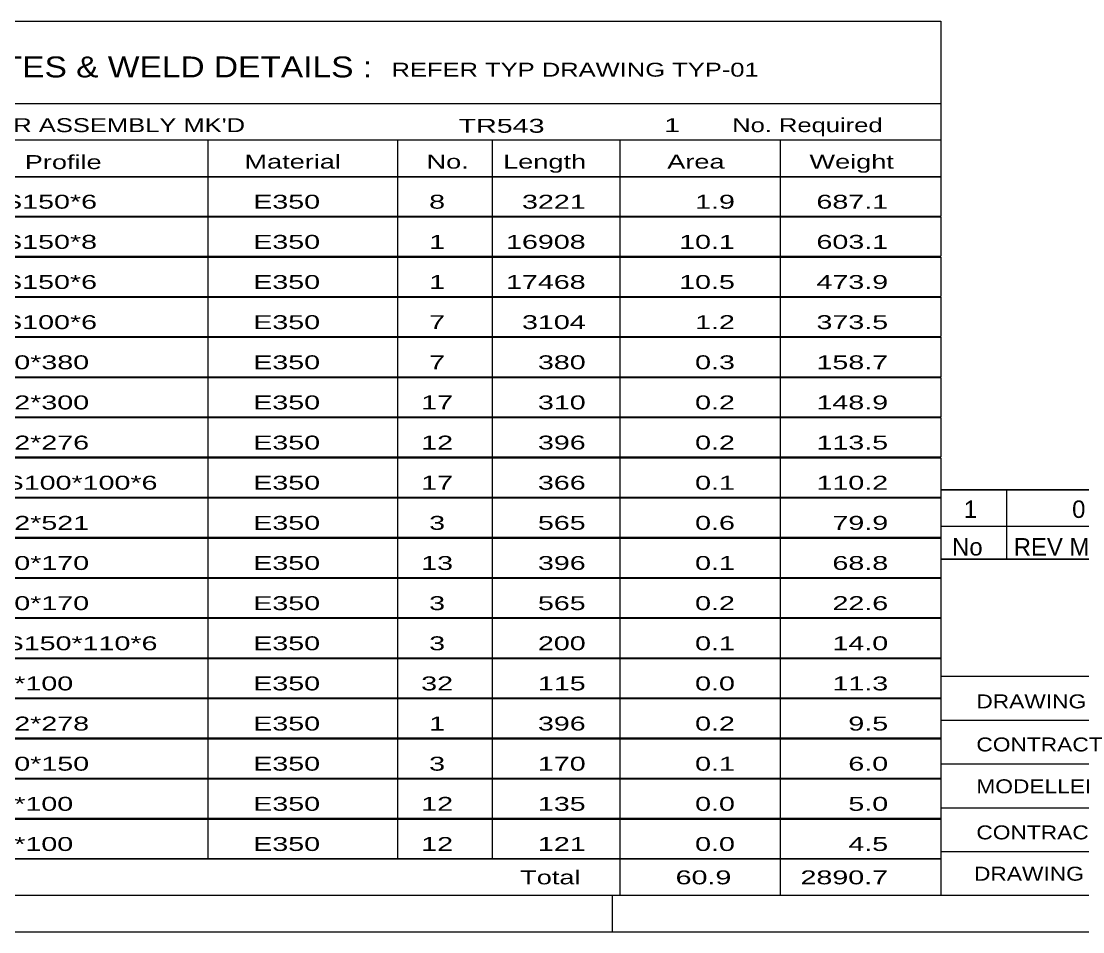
# Model space of a CAD drawing. Header units: millimetres. Extents: x -65 to 776, y -395 to 199.
# Drawn here: x 485.2 to 630.7, y -394.6 to -269.8 of the extents above; entities that cross this region are included whole.
import ezdxf

# ---------------------------------------------------------------- set-up
doc = ezdxf.new("R2010")
doc.units = ezdxf.units.MM
doc.styles.add('Arial Narrow', font='ARIALN.TTF', dxfattribs={"height": 0.2})

# ---------------------------------------------------------------- blocks, each defined once
blk = doc.blocks.new('Unknown-318465366-1115')
at = {"color": 5, "linetype": 'Continuous'}
for p, q in [((-59.72, -389.56), (771.28, -389.56)), ((566.28, -394.56), (566.28, -389.56)), ((-64.72, -394.56), (776.28, -394.56))]:
    blk.add_line(p, q, dxfattribs=at)
blk = doc.blocks.new('Unknown-318465366-14519')
at = {"color": 7, "linetype": 'Continuous'}
for p, q in [((611.28, -343.51), (611.28, -389.56)), ((611.28, -343.51), (771.28, -343.51)), ((611.28, -359.56), (771.28, -359.56)), ((611.28, -365.56), (771.28, -365.56)), ((611.28, -371.56), (771.28, -371.56)), ((611.28, -377.56), (771.28, -377.56)), ((611.28, -383.56), (753.28, -383.56)), ((611.28, -389.56), (771.28, -389.56))]:
    blk.add_line(p, q, dxfattribs=at)
at = {"color": 7, "style": 'Arial Narrow', "width": 1.425378}
for s, height, p in [('DRAWING TITLE', 1.9089, (616.16, -363.95)), ('CONTRACT', 1.909, (616.16, -369.85)), ('MODELLED BY', 1.9089, (616.16, -375.58)), ('CONTRACT NO', 1.9089, (616.16, -381.9)), ('DRAWING No', 1.909, (615.84, -387.56))]:
    blk.add_text(s, height=height, dxfattribs=at).set_placement(p)
blk = doc.blocks.new('Unknown-318465366-14520')
at = {"color": 7, "linetype": 'Continuous'}
for p, q in [((451.28, -269.81), (611.28, -269.81)), ((611.28, -269.81), (611.28, -281.06)), ((451.28, -281.06), (611.28, -281.06)), ((611.28, -281.06), (611.28, -286.06)), ((451.28, -286.06), (611.28, -286.06)), ((510.78, -286.06), (510.78, -291.06)), ((536.78, -286.06), (536.78, -291.06)), ((549.78, -286.06), (549.78, -291.06)), ((567.28, -286.06), (567.28, -291.06)), ((589.28, -286.06), (589.28, -291.06)), ((611.28, -286.06), (611.28, -291.06)), ((451.28, -291.06), (611.28, -291.06)), ((510.78, -291.06), (510.78, -296.56)), ((536.78, -291.06), (536.78, -296.56)), ((549.78, -291.06), (549.78, -296.56)), ((567.28, -291.06), (567.28, -296.56)), ((589.28, -291.06), (589.28, -296.56)), ((451.28, -291.11), (611.28, -291.11)), ((611.28, -291.11), (611.28, -296.51)), ((451.28, -296.51), (611.28, -296.51)), ((451.28, -296.61), (611.28, -296.61)), ((510.78, -296.56), (510.78, -302.06)), ((536.78, -296.56), (536.78, -302.06)), ((549.78, -296.56), (549.78, -302.06)), ((567.28, -296.56), (567.28, -302.06)), ((589.28, -296.56), (589.28, -302.06)), ((611.28, -296.61), (611.28, -302.01)), ((451.28, -302.01), (611.28, -302.01)), ((451.28, -302.11), (611.28, -302.11)), ((510.78, -302.06), (510.78, -307.56)), ((536.78, -302.06), (536.78, -307.56)), ((549.78, -302.06), (549.78, -307.56)), ((567.28, -302.06), (567.28, -307.56)), ((589.28, -302.06), (589.28, -307.56)), ((611.28, -302.11), (611.28, -307.51)), ((451.28, -307.51), (611.28, -307.51)), ((451.28, -307.61), (611.28, -307.61)), ((510.78, -307.56), (510.78, -313.06)), ((536.78, -307.56), (536.78, -313.06)), ((549.78, -307.56), (549.78, -313.06)), ((567.28, -307.56), (567.28, -313.06)), ((589.28, -307.56), (589.28, -313.06)), ((611.28, -307.61), (611.28, -313.01)), ((451.28, -313.01), (611.28, -313.01)), ((451.28, -313.11), (611.28, -313.11)), ((510.78, -313.06), (510.78, -318.56)), ((536.78, -313.06), (536.78, -318.56)), ((549.78, -313.06), (549.78, -318.56)), ((567.28, -313.06), (567.28, -318.56)), ((589.28, -313.06), (589.28, -318.56)), ((611.28, -313.11), (611.28, -318.51)), ((451.28, -318.51), (611.28, -318.51)), ((451.28, -318.61), (611.28, -318.61)), ((510.78, -318.56), (510.78, -324.06)), ((536.78, -318.56), (536.78, -324.06)), ((549.78, -318.56), (549.78, -324.06)), ((567.28, -318.56), (567.28, -324.06)), ((589.28, -318.56), (589.28, -324.06)), ((611.28, -318.61), (611.28, -324.01)), ((451.28, -324.01), (611.28, -324.01)), ((451.28, -324.11), (611.28, -324.11)), ((510.78, -324.06), (510.78, -329.56)), ((536.78, -324.06), (536.78, -329.56)), ((549.78, -324.06), (549.78, -329.56)), ((567.28, -324.06), (567.28, -329.56)), ((589.28, -324.06), (589.28, -329.56)), ((611.28, -324.11), (611.28, -329.51)), ((451.28, -329.51), (611.28, -329.51)), ((451.28, -329.61), (611.28, -329.61)), ((510.78, -329.56), (510.78, -335.06)), ((536.78, -329.56), (536.78, -335.06)), ((549.78, -329.56), (549.78, -335.06)), ((567.28, -329.56), (567.28, -335.06)), ((589.28, -329.56), (589.28, -335.06)), ((611.28, -329.61), (611.28, -335.01)), ((451.28, -335.01), (611.28, -335.01)), ((451.28, -335.11), (611.28, -335.11)), ((510.78, -335.06), (510.78, -340.56)), ((536.78, -335.06), (536.78, -340.56)), ((549.78, -335.06), (549.78, -340.56)), ((567.28, -335.06), (567.28, -340.56)), ((589.28, -335.06), (589.28, -340.56)), ((611.28, -335.11), (611.28, -340.51)), ((451.28, -340.51), (611.28, -340.51)), ((451.28, -340.61), (611.28, -340.61)), ((510.78, -340.56), (510.78, -346.06)), ((536.78, -340.56), (536.78, -346.06)), ((549.78, -340.56), (549.78, -346.06)), ((567.28, -340.56), (567.28, -346.06)), ((589.28, -340.56), (589.28, -346.06)), ((611.28, -340.61), (611.28, -346.01)), ((451.28, -346.01), (611.28, -346.01)), ((451.28, -346.11), (611.28, -346.11)), ((510.78, -346.06), (510.78, -351.56)), ((536.78, -346.06), (536.78, -351.56)), ((549.78, -346.06), (549.78, -351.56)), ((567.28, -346.06), (567.28, -351.56)), ((589.28, -346.06), (589.28, -351.56)), ((611.28, -346.11), (611.28, -351.51)), ((451.28, -351.51), (611.28, -351.51)), ((451.28, -351.61), (611.28, -351.61)), ((510.78, -351.56), (510.78, -357.06)), ((536.78, -351.56), (536.78, -357.06)), ((549.78, -351.56), (549.78, -357.06)), ((567.28, -351.56), (567.28, -357.06)), ((589.28, -351.56), (589.28, -357.06)), ((611.28, -351.61), (611.28, -357.01)), ((451.28, -357.01), (611.28, -357.01)), ((451.28, -357.11), (611.28, -357.11)), ((510.78, -357.06), (510.78, -362.56)), ((536.78, -357.06), (536.78, -362.56)), ((549.78, -357.06), (549.78, -362.56)), ((567.28, -357.06), (567.28, -362.56)), ((589.28, -357.06), (589.28, -362.56)), ((611.28, -357.11), (611.28, -362.51)), ((451.28, -362.51), (611.28, -362.51)), ((451.28, -362.61), (611.28, -362.61)), ((510.78, -362.56), (510.78, -368.06)), ((536.78, -362.56), (536.78, -368.06)), ((549.78, -362.56), (549.78, -368.06)), ((567.28, -362.56), (567.28, -368.06)), ((589.28, -362.56), (589.28, -368.06)), ((611.28, -362.61), (611.28, -368.01)), ((451.28, -368.01), (611.28, -368.01)), ((451.28, -368.11), (611.28, -368.11)), ((510.78, -368.06), (510.78, -373.56)), ((536.78, -368.06), (536.78, -373.56)), ((549.78, -368.06), (549.78, -373.56)), ((567.28, -368.06), (567.28, -373.56)), ((589.28, -368.06), (589.28, -373.56)), ((611.28, -368.11), (611.28, -373.51)), ((451.28, -373.51), (611.28, -373.51)), ((451.28, -373.61), (611.28, -373.61)), ((510.78, -373.56), (510.78, -379.06)), ((536.78, -373.56), (536.78, -379.06)), ((549.78, -373.56), (549.78, -379.06)), ((567.28, -373.56), (567.28, -379.06)), ((589.28, -373.56), (589.28, -379.06)), ((611.28, -373.61), (611.28, -379.01)), ((451.28, -379.01), (611.28, -379.01)), ((451.28, -379.11), (611.28, -379.11)), ((510.78, -379.06), (510.78, -384.56)), ((536.78, -379.06), (536.78, -384.56)), ((549.78, -379.06), (549.78, -384.56)), ((567.28, -379.06), (567.28, -384.56)), ((589.28, -379.06), (589.28, -384.56)), ((611.28, -379.11), (611.28, -384.51)), ((451.28, -384.51), (611.28, -384.51)), ((451.28, -384.56), (611.28, -384.56)), ((567.28, -384.56), (567.28, -389.56)), ((589.28, -384.56), (589.28, -389.56)), ((611.28, -384.56), (611.28, -389.56)), ((451.28, -389.56), (611.28, -389.56))]:
    blk.add_line(p, q, dxfattribs=at)
at = {"color": 7, "style": 'Arial Narrow'}
for s, height, width, p in [('GENERAL NOTES & WELD DETAILS :', 2.8633, 1.4, (452.44, -277.5)), ('REFER TYP DRAWING TYP-01', 1.9089, 1.6, (535.98, -277.4)), ("MATERIAL LIST FOR ASSEMBLY MK'D", 1.9089, 1.6, (452.44, -285)), ('TR543', 1.909, 1.794707, (545.18, -285.09)), ('1', 1.91, 1.794707, (573.36, -285)), ('No. Required', 1.9089, 1.6, (582.69, -285)), ('Profile', 1.909, 1.7, (485.7, -290.06)), ('Material', 1.909, 1.7, (515.82, -290)), ('No.', 1.909, 1.7, (540.78, -290)), ('Length', 1.909, 1.7, (551.28, -290)), ('Area', 1.909, 1.7, (573.78, -290)), ('Weight', 1.909, 1.7, (593.28, -290))]:
    blk.add_text(s, height=height, dxfattribs=dict(at, width=width)).set_placement(p)
at = {"color": 7, "linetype": 'Continuous', "style": 'Arial Narrow'}
for s, height, width, p in [('SHS150*6', 1.909, 1.794707, (477.28, -295.49)), ('E350', 1.909, 1.794707, (517.02, -295.49)), ('8', 1.91, 1.794707, (541.14, -295.49)), ('3221', 1.909, 1.794707, (553.87, -295.49)), ('1.9', 1.909, 1.794707, (577.6, -295.49)), ('687.1', 1.909, 1.794707, (594.24, -295.49)), ('SHS150*8', 1.909, 1.794707, (477.28, -300.99)), ('E350', 1.909, 1.794707, (517.02, -300.99)), ('1', 1.91, 1.794707, (541.14, -300.99)), ('16908', 1.909, 1.794707, (551.68, -300.99)), ('10.1', 1.909, 1.794707, (575.41, -300.99)), ('603.1', 1.909, 1.794707, (594.24, -300.99)), ('SHS150*6', 1.909, 1.794707, (477.28, -306.49)), ('E350', 1.909, 1.794707, (517.02, -306.49)), ('1', 1.91, 1.794707, (541.14, -306.49)), ('17468', 1.909, 1.794707, (551.68, -306.49)), ('10.5', 1.909, 1.794707, (575.41, -306.49)), ('473.9', 1.909, 1.794707, (594.24, -306.49)), ('SHS100*6', 1.909, 1.794707, (477.28, -311.99)), ('E350', 1.909, 1.794707, (517.02, -311.99)), ('7', 1.91, 1.794707, (541.14, -311.99)), ('3104', 1.909, 1.794707, (553.87, -311.99)), ('1.2', 1.909, 1.794707, (577.6, -311.99)), ('373.5', 1.909, 1.794707, (594.24, -311.99)), ('PL20*380', 1.909, 1.794707, (477.28, -317.49)), ('E350', 1.909, 1.794707, (517.02, -317.49)), ('7', 1.91, 1.794707, (541.14, -317.49)), ('380', 1.909, 1.794707, (556.05, -317.49)), ('0.3', 1.909, 1.794707, (577.6, -317.49)), ('158.7', 1.909, 1.794707, (594.24, -317.49)), ('PL12*300', 1.909, 1.794707, (477.28, -322.99)), ('E350', 1.909, 1.794707, (517.02, -322.99)), ('17', 1.909, 1.794707, (540.05, -322.99)), ('310', 1.909, 1.794707, (556.05, -322.99)), ('0.2', 1.909, 1.794707, (577.6, -322.99)), ('148.9', 1.909, 1.794707, (594.24, -322.99)), ('PL12*276', 1.909, 1.794707, (477.28, -328.49)), ('E350', 1.909, 1.794707, (517.02, -328.49)), ('12', 1.909, 1.794707, (540.05, -328.49)), ('396', 1.909, 1.794707, (556.05, -328.49)), ('0.2', 1.909, 1.794707, (577.6, -328.49)), ('113.5', 1.909, 1.794707, (594.24, -328.49)), ('RHS100*100*6', 1.9089, 1.794707, (477.28, -333.99)), ('E350', 1.909, 1.794707, (517.02, -333.99)), ('17', 1.909, 1.794707, (540.05, -333.99)), ('366', 1.909, 1.794707, (556.05, -333.99)), ('0.1', 1.909, 1.794707, (577.6, -333.99)), ('110.2', 1.909, 1.794707, (594.24, -333.99)), ('PL12*521', 1.909, 1.794707, (477.28, -339.49)), ('E350', 1.909, 1.794707, (517.02, -339.49)), ('3', 1.91, 1.794707, (541.14, -339.49)), ('565', 1.909, 1.794707, (556.05, -339.49)), ('0.6', 1.909, 1.794707, (577.6, -339.49)), ('79.9', 1.909, 1.794707, (596.43, -339.49)), ('PL10*170', 1.909, 1.794707, (477.28, -344.99)), ('E350', 1.909, 1.794707, (517.02, -344.99)), ('13', 1.909, 1.794707, (540.05, -344.99)), ('396', 1.909, 1.794707, (556.05, -344.99)), ('0.1', 1.909, 1.794707, (577.6, -344.99)), ('68.8', 1.909, 1.794707, (596.43, -344.99)), ('PL10*170', 1.909, 1.794707, (477.28, -350.49)), ('E350', 1.909, 1.794707, (517.02, -350.49)), ('3', 1.91, 1.794707, (541.14, -350.49)), ('565', 1.909, 1.794707, (556.05, -350.49)), ('0.2', 1.909, 1.794707, (577.6, -350.49)), ('22.6', 1.909, 1.794707, (596.43, -350.49)), ('RHS150*110*6', 1.9089, 1.794707, (477.28, -355.99)), ('E350', 1.909, 1.794707, (517.02, -355.99)), ('3', 1.91, 1.794707, (541.14, -355.99)), ('200', 1.909, 1.794707, (556.05, -355.99)), ('0.1', 1.909, 1.794707, (577.6, -355.99)), ('14.0', 1.909, 1.794707, (596.43, -355.99)), ('PL8*100', 1.909, 1.794707, (477.28, -361.49)), ('E350', 1.909, 1.794707, (517.02, -361.49)), ('32', 1.909, 1.794707, (540.05, -361.49)), ('115', 1.909, 1.794707, (556.05, -361.49)), ('0.0', 1.909, 1.794707, (577.6, -361.49)), ('11.3', 1.909, 1.794707, (596.43, -361.49)), ('PL12*278', 1.909, 1.794707, (477.28, -366.99)), ('E350', 1.909, 1.794707, (517.02, -366.99)), ('1', 1.91, 1.794707, (541.14, -366.99)), ('396', 1.909, 1.794707, (556.05, -366.99)), ('0.2', 1.909, 1.794707, (577.6, -366.99)), ('9.5', 1.909, 1.794707, (598.61, -366.99)), ('PL10*150', 1.909, 1.794707, (477.28, -372.49)), ('E350', 1.909, 1.794707, (517.02, -372.49)), ('3', 1.91, 1.794707, (541.14, -372.49)), ('170', 1.909, 1.794707, (556.05, -372.49)), ('0.1', 1.909, 1.794707, (577.6, -372.49)), ('6.0', 1.909, 1.794707, (598.61, -372.49)), ('PL8*100', 1.909, 1.794707, (477.28, -377.99)), ('E350', 1.909, 1.794707, (517.02, -377.99)), ('12', 1.909, 1.794707, (540.05, -377.99)), ('135', 1.909, 1.794707, (556.05, -377.99)), ('0.0', 1.909, 1.794707, (577.6, -377.99)), ('5.0', 1.909, 1.794707, (598.61, -377.99)), ('PL8*100', 1.909, 1.794707, (477.28, -383.49)), ('E350', 1.909, 1.794707, (517.02, -383.49)), ('12', 1.909, 1.794707, (540.05, -383.49)), ('121', 1.909, 1.794707, (556.05, -383.49)), ('0.0', 1.909, 1.794707, (577.6, -383.49)), ('4.5', 1.909, 1.794707, (598.61, -383.49)), ('Total', 1.909, 1.7, (553.62, -388.06)), ('60.9', 1.909, 1.794707, (574.93, -388.06)), ('2890.7', 1.909, 1.794707, (592.05, -388.06))]:
    blk.add_text(s, height=height, dxfattribs=dict(at, width=width)).set_placement(p)
blk = doc.blocks.new('Unknown-318465366-14522')
at = {"color": 7, "linetype": 'Continuous'}
for p, q in [((611.28, -334.01), (771.28, -334.01)), ((771.28, -334.01), (611.28, -334.01)), ((611.28, -334.01), (611.28, -339.01)), ((620.28, -334.01), (620.28, -339.01)), ((611.28, -339.01), (771.28, -339.01)), ((611.28, -339.01), (611.28, -343.51)), ((611.28, -339.01), (771.28, -339.01)), ((620.28, -339.01), (620.28, -343.51)), ((771.28, -343.51), (611.28, -343.51))]:
    blk.add_line(p, q, dxfattribs=at)
at = {"color": 7, "linetype": 'Continuous', "style": 'Arial Narrow'}
for s, height, width, p in [('1', 2.39, 1.196471, (614.44, -337.86)), ('0', 2.39, 1.196471, (629.29, -337.86)), ('No', 2.386, 1.2, (612.83, -343.01)), ('REV MARK', 2.386, 1.2, (621.28, -343.01))]:
    blk.add_text(s, height=height, dxfattribs=dict(at, width=width)).set_placement(p)

msp = doc.modelspace()

# ---------------------------------------------------------------- block references
for name in ['Unknown-318465366-1115', 'Unknown-318465366-14520', 'Unknown-318465366-14522', 'Unknown-318465366-14519']:
    msp.add_blockref(name, (0, 0))

doc.saveas('drawing.dxf')
